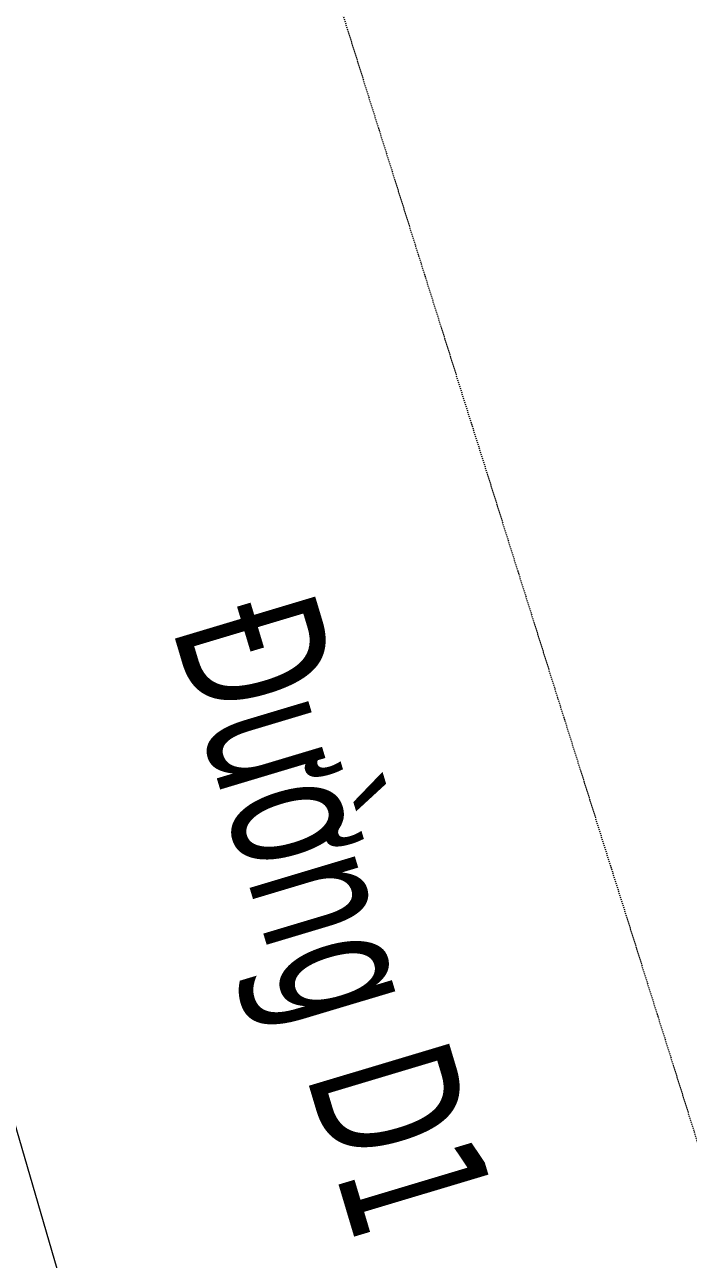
# Model space of a CAD drawing. Header units: millimetres. Extents: x 563604 to 809435, y 2337 to 1331933.
# Drawn here: x 728896 to 736149, y 1282215 to 1295704 of the extents above; entities that cross this region are included whole.
import ezdxf

# ---------------------------------------------------------------- set-up
doc = ezdxf.new("R2010")
doc.units = ezdxf.units.MM
doc.linetypes.add('IMPORT-TNM', pattern=[22.86, 12.7, -5.08, 0, -5.08])
for name, color, linetype, lineweight in [('MEP DUONG NHUA-1', 253, 'Continuous', 9), ('NCV_TKCS_HIEN TRANG_251226_dwg-1', 253, 'Continuous', 9), ('NM-1', 253, 'IMPORT-TNM', 9), ('Text-1', 7, 'Continuous', 35)]:
    doc.layers.add(name, color=color, linetype=linetype, lineweight=lineweight)
doc.styles.add('Tahoma_1', font='tahoma_0.ttf', dxfattribs={"width": 0.75, "height": 1600.341398})

# ---------------------------------------------------------------- blocks, each defined once
blk = doc.blocks.new('NCV_TKCS_HIEN TRANG_251226_dwg-1595164-TỔNG THỂ_HIỆN TRẠNG KHU ĐẤT')
at = {"layer": 'MEP DUONG NHUA-1', "flags": 128}
blk.add_lwpolyline([(716231, 1321592), (717133, 1319976), (720696, 1309814), (723367, 1301357), (725670, 1294397), (733749, 1266649), (735368, 1261955), (739458, 1249813), (743658, 1235751), (749920, 1214170), (754437, 1199109), (756929, 1191184), (760667, 1178214), (762673, 1171661), (768013, 1151456)], dxfattribs=at)
at = {"layer": 'NM-1'}
blk.add_line((731477, 1298659), (740474, 1270062), dxfattribs=at)
at = {"layer": 'Text-1', "insert": (732029, 1289596), "char_height": 1600.34, "width": 8781.67, "attachment_point": 1, "rotation": 286.6849, "line_spacing_factor": 0.994306, "style": 'Tahoma_1'}
blk.add_mtext('Đư\\fTahoma|b0|i0|c254|p34|;\\W.75;ờng D1', dxfattribs=at)

msp = doc.modelspace()

# ---------------------------------------------------------------- block references
at = {"layer": 'NCV_TKCS_HIEN TRANG_251226_dwg-1'}
msp.add_blockref('NCV_TKCS_HIEN TRANG_251226_dwg-1595164-TỔNG THỂ_HIỆN TRẠNG KHU ĐẤT', (0, 0), dxfattribs=at)

doc.saveas('drawing.dxf')
